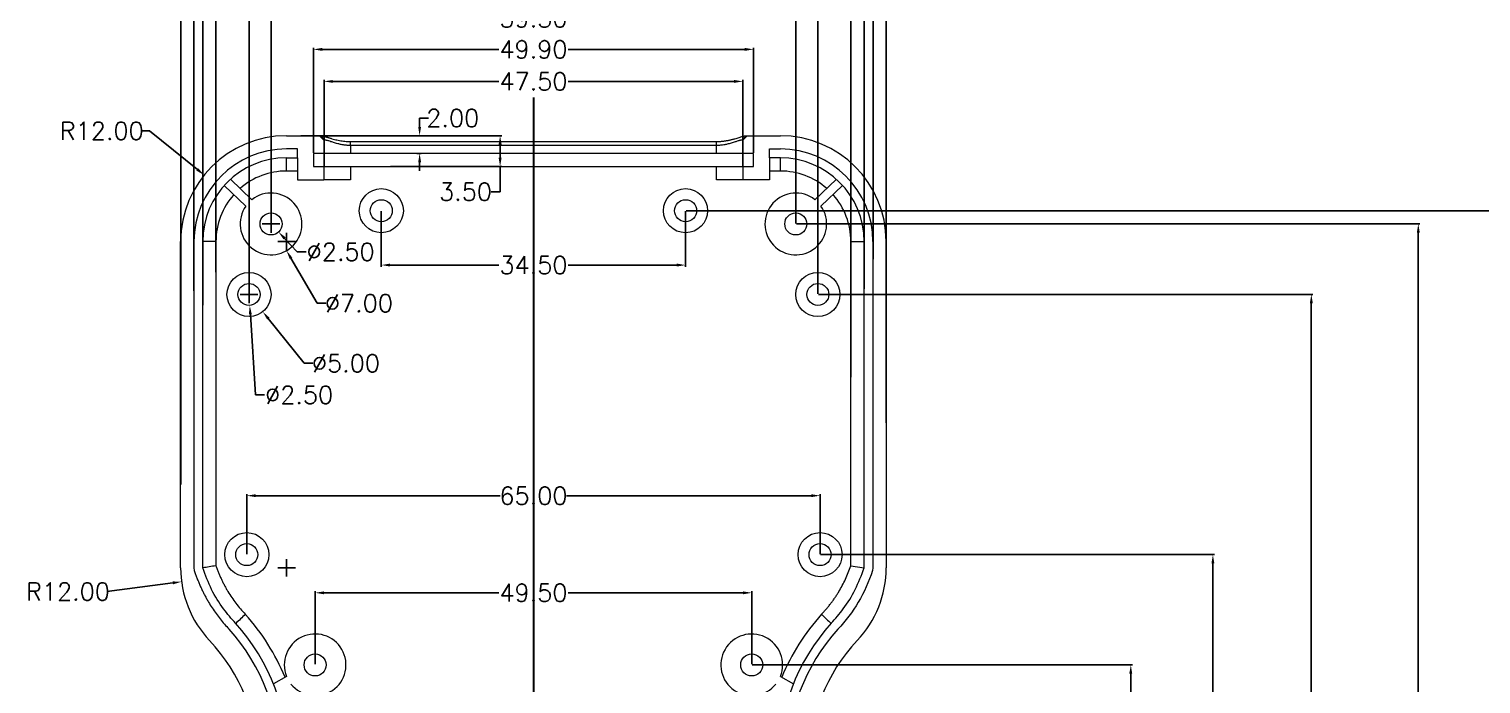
# Model space of a CAD drawing. Header units: inches. Extents: x 1209 to 3085, y 1126 to 1627.
# Drawn here: x 2420.3 to 2584.9, y 1452.4 to 1526.6 of the extents above; entities that cross this region are included whole.
import ezdxf

# ---------------------------------------------------------------- set-up
doc = ezdxf.new("R2010")
doc.units = ezdxf.units.IN
doc.header["$LTSCALE"] = 15
doc.linetypes.add('PHANTOM', pattern=[12.7, 6.35, -1.27, 1.27, -1.27, 1.27, -1.27])
doc.styles.get("Standard").update_dxf_attribs({"font": 'txt', "bigfont": 'gbcbig.shx'})
doc.dimstyles.new('2.5', dxfattribs={"dimtxt": 2, "dimasz": 1, "dimexe": 0.18, "dimexo": 0.0625, "dimgap": 0.09, "dimtad": 0, "dimtih": 1, "dimtoh": 1, "dimzin": 0, "dimdsep": 46, "dimtxsty": 'Standard', "dimcen": 1, "dimadec": 0, "dimazin": 2, "dimtfac": 1, "dimtofl": 0, "dimtmove": 0, "dimatfit": 3, "dimfxl": 1, "dimtolj": 1, "dimtzin": 0, "dimarcsym": 0})

# ---------------------------------------------------------------- blocks, each defined once
blk = doc.blocks.new('*D105')
at = {"color": 0, "lineweight": -2, "transparency": 16777216}
for p, q in [((2452.55, 1512.59), (2452.55, 1524.5)), ((2502.45, 1512.59), (2502.45, 1524.5)), ((2453.55, 1524.32), (2473.57, 1524.32)), ((2501.45, 1524.32), (2481.42, 1524.32))]:
    blk.add_line(p, q, dxfattribs=at)
at = {"color": 0, "transparency": 16777216}
for points in [[(2453.55, 1524.49), (2453.55, 1524.15), (2452.55, 1524.32)], [(2501.45, 1524.49), (2501.45, 1524.15), (2502.45, 1524.32)]]:
    blk.add_solid(points, dxfattribs=at)
at = {"layer": 'Defpoints', "color": 0, "transparency": 16777216}
for p in [(2502.45, 1524.32), (2452.55, 1512.53), (2502.45, 1512.53)]:
    blk.add_point(p, dxfattribs=at)
at = {"color": 0, "transparency": 16777216, "insert": (2477.5, 1524.32), "char_height": 2, "attachment_point": 5}
blk.add_mtext('\\A1;49.90', dxfattribs=at)
blk = doc.blocks.new('*D106')
at = {"color": 0, "lineweight": -2, "transparency": 16777216}
for p, q in [((2453.75, 1511.09), (2453.75, 1520.87)), ((2454.75, 1520.69), (2473.57, 1520.69)), ((2500.25, 1520.69), (2481.42, 1520.69)), ((2501.25, 1511.09), (2501.25, 1520.87))]:
    blk.add_line(p, q, dxfattribs=at)
at = {"color": 0, "transparency": 16777216}
for points in [[(2454.75, 1520.85), (2454.75, 1520.52), (2453.75, 1520.69)], [(2500.25, 1520.85), (2500.25, 1520.52), (2501.25, 1520.69)]]:
    blk.add_solid(points, dxfattribs=at)
at = {"layer": 'Defpoints', "color": 0, "transparency": 16777216}
for p in [(2453.75, 1520.69), (2453.75, 1511.03), (2501.25, 1511.03)]:
    blk.add_point(p, dxfattribs=at)
at = {"color": 0, "transparency": 16777216, "insert": (2477.5, 1520.69), "char_height": 2, "attachment_point": 5}
blk.add_mtext('\\A1;47.50', dxfattribs=at)
blk = doc.blocks.new('*D107')
at = {"color": 0, "lineweight": -2, "transparency": 16777216}
for p, q in [((2460.25, 1505.96), (2460.25, 1499.68)), ((2494.75, 1505.96), (2494.75, 1499.68)), ((2461.25, 1499.86), (2473.57, 1499.86)), ((2493.75, 1499.86), (2481.42, 1499.86))]:
    blk.add_line(p, q, dxfattribs=at)
at = {"color": 0, "transparency": 16777216}
for points in [[(2461.25, 1500.03), (2461.25, 1499.7), (2460.25, 1499.86)], [(2493.75, 1500.03), (2493.75, 1499.7), (2494.75, 1499.86)]]:
    blk.add_solid(points, dxfattribs=at)
at = {"layer": 'Defpoints', "color": 0, "transparency": 16777216}
for p in [(2460.25, 1506.03), (2494.75, 1506.03), (2494.75, 1499.86)]:
    blk.add_point(p, dxfattribs=at)
at = {"color": 0, "transparency": 16777216, "insert": (2477.5, 1499.86), "char_height": 2, "attachment_point": 5}
blk.add_mtext('\\A1;34.50', dxfattribs=at)
blk = doc.blocks.new('*D108')
at = {"color": 0, "lineweight": -2, "transparency": 16777216}
for p, q in [((2447.75, 1504.59), (2447.75, 1528.01)), ((2448.75, 1527.83), (2473.57, 1527.83)), ((2506.25, 1527.83), (2481.42, 1527.83)), ((2507.25, 1504.59), (2507.25, 1528.01))]:
    blk.add_line(p, q, dxfattribs=at)
at = {"color": 0, "transparency": 16777216}
for points in [[(2448.75, 1528), (2448.75, 1527.67), (2447.75, 1527.83)], [(2506.25, 1528), (2506.25, 1527.67), (2507.25, 1527.83)]]:
    blk.add_solid(points, dxfattribs=at)
at = {"layer": 'Defpoints', "color": 0, "transparency": 16777216}
for p in [(2507.25, 1527.83), (2447.75, 1504.53), (2507.25, 1504.53)]:
    blk.add_point(p, dxfattribs=at)
at = {"color": 0, "transparency": 16777216, "insert": (2477.5, 1527.83), "char_height": 2, "attachment_point": 5}
blk.add_mtext('\\A1;59.50', dxfattribs=at)
blk = doc.blocks.new('*D109')
at = {"color": 0, "lineweight": -2, "transparency": 16777216}
for p, q in [((2445.25, 1496.59), (2445.25, 1531.62)), ((2446.25, 1531.44), (2473.57, 1531.44)), ((2508.75, 1531.44), (2481.42, 1531.44)), ((2509.75, 1496.59), (2509.75, 1531.62))]:
    blk.add_line(p, q, dxfattribs=at)
at = {"color": 0, "transparency": 16777216}
for points in [[(2446.25, 1531.61), (2446.25, 1531.27), (2445.25, 1531.44)], [(2508.75, 1531.61), (2508.75, 1531.27), (2509.75, 1531.44)]]:
    blk.add_solid(points, dxfattribs=at)
at = {"layer": 'Defpoints', "color": 0, "transparency": 16777216}
for p in [(2509.75, 1531.44), (2445.25, 1496.53), (2509.75, 1496.53)]:
    blk.add_point(p, dxfattribs=at)
at = {"color": 0, "transparency": 16777216, "insert": (2477.5, 1531.44), "char_height": 2, "attachment_point": 5}
blk.add_mtext('\\A1;64.50', dxfattribs=at)
blk = doc.blocks.new('*D110')
at = {"color": 0, "lineweight": -2, "transparency": 16777216}
for p, q in [((2441.5, 1499.04), (2441.5, 1535.6)), ((2442.5, 1535.42), (2473.74, 1535.42)), ((2512.5, 1535.42), (2481.25, 1535.42)), ((2513.5, 1487.16), (2513.5, 1535.6))]:
    blk.add_line(p, q, dxfattribs=at)
at = {"color": 0, "transparency": 16777216}
for points in [[(2442.5, 1535.59), (2442.5, 1535.25), (2441.5, 1535.42)], [(2512.5, 1535.59), (2512.5, 1535.25), (2513.5, 1535.42)]]:
    blk.add_solid(points, dxfattribs=at)
at = {"layer": 'Defpoints', "color": 0, "transparency": 16777216}
for p in [(2513.5, 1535.42), (2441.5, 1498.98), (2513.5, 1487.1)]:
    blk.add_point(p, dxfattribs=at)
at = {"color": 0, "transparency": 16777216, "insert": (2477.5, 1535.42), "char_height": 2, "attachment_point": 5}
blk.add_mtext('\\A1;72.00', dxfattribs=at)
blk = doc.blocks.new('*D111')
at = {"color": 0, "lineweight": -2, "transparency": 16777216}
for p, q in [((2440, 1495.33), (2440, 1539.63)), ((2441, 1539.45), (2473.74, 1539.45)), ((2514, 1539.45), (2481.25, 1539.45)), ((2515, 1497.17), (2515, 1539.63))]:
    blk.add_line(p, q, dxfattribs=at)
at = {"color": 0, "transparency": 16777216}
for points in [[(2441, 1539.62), (2441, 1539.29), (2440, 1539.45)], [(2514, 1539.62), (2514, 1539.29), (2515, 1539.45)]]:
    blk.add_solid(points, dxfattribs=at)
at = {"layer": 'Defpoints', "color": 0, "transparency": 16777216}
for p in [(2515, 1539.45), (2515, 1497.11), (2440, 1495.27)]:
    blk.add_point(p, dxfattribs=at)
at = {"color": 0, "transparency": 16777216, "insert": (2477.5, 1539.45), "char_height": 2, "attachment_point": 5}
blk.add_mtext('\\A1;75.00', dxfattribs=at)
blk = doc.blocks.new('*D112')
at = {"color": 0, "lineweight": -2, "transparency": 16777216}
for p, q in [((2439, 1496.95), (2439, 1544.77)), ((2440, 1544.59), (2473.74, 1544.59)), ((2515, 1544.59), (2481.25, 1544.59)), ((2516, 1500.52), (2516, 1544.77))]:
    blk.add_line(p, q, dxfattribs=at)
at = {"color": 0, "transparency": 16777216}
for points in [[(2440, 1544.76), (2440, 1544.42), (2439, 1544.59)], [(2515, 1544.76), (2515, 1544.42), (2516, 1544.59)]]:
    blk.add_solid(points, dxfattribs=at)
at = {"layer": 'Defpoints', "color": 0, "transparency": 16777216}
for p in [(2439, 1544.59), (2516, 1500.45), (2439, 1496.89)]:
    blk.add_point(p, dxfattribs=at)
at = {"color": 0, "transparency": 16777216, "insert": (2477.5, 1544.59), "char_height": 2, "attachment_point": 5}
blk.add_mtext('\\A1;77.00', dxfattribs=at)
blk = doc.blocks.new('*D113')
at = {"color": 0, "lineweight": -2, "transparency": 16777216}
for p, q in [((2437.5, 1474.99), (2437.5, 1553.44)), ((2438.5, 1553.26), (2473.91, 1553.26)), ((2516.5, 1553.26), (2481.09, 1553.26)), ((2517.5, 1481.99), (2517.5, 1553.44))]:
    blk.add_line(p, q, dxfattribs=at)
at = {"color": 0, "transparency": 16777216}
for points in [[(2438.5, 1553.43), (2438.5, 1553.1), (2437.5, 1553.26)], [(2516.5, 1553.43), (2516.5, 1553.1), (2517.5, 1553.26)]]:
    blk.add_solid(points, dxfattribs=at)
at = {"layer": 'Defpoints', "color": 0, "transparency": 16777216}
for p in [(2517.5, 1553.26), (2517.5, 1481.93), (2437.5, 1474.93)]:
    blk.add_point(p, dxfattribs=at)
at = {"color": 0, "transparency": 16777216, "insert": (2477.5, 1553.26), "char_height": 2, "attachment_point": 5}
blk.add_mtext('\\A1;80.00', dxfattribs=at)
blk = doc.blocks.new('*D115')
at = {"color": 0, "lineweight": -2, "transparency": 16777216}
for p, q in [((2452.75, 1454.59), (2452.75, 1462.88)), ((2453.75, 1462.7), (2473.57, 1462.7)), ((2501.25, 1462.7), (2481.42, 1462.7)), ((2502.25, 1454.59), (2502.25, 1462.88))]:
    blk.add_line(p, q, dxfattribs=at)
at = {"color": 0, "transparency": 16777216}
for points in [[(2453.75, 1462.86), (2453.75, 1462.53), (2452.75, 1462.7)], [(2501.25, 1462.86), (2501.25, 1462.53), (2502.25, 1462.7)]]:
    blk.add_solid(points, dxfattribs=at)
at = {"layer": 'Defpoints', "color": 0, "transparency": 16777216}
for p in [(2502.25, 1462.7), (2452.75, 1454.53), (2502.25, 1454.53)]:
    blk.add_point(p, dxfattribs=at)
at = {"color": 0, "transparency": 16777216, "insert": (2477.5, 1462.7), "char_height": 2, "attachment_point": 5}
blk.add_mtext('\\A1;49.50', dxfattribs=at)
blk = doc.blocks.new('*D120')
at = {"color": 0, "lineweight": -2, "transparency": 16777216}
for p, q in [((2445, 1467.09), (2445, 1473.89)), ((2446, 1473.71), (2473.74, 1473.71)), ((2509, 1473.71), (2481.25, 1473.71)), ((2510, 1467.09), (2510, 1473.89))]:
    blk.add_line(p, q, dxfattribs=at)
at = {"color": 0, "transparency": 16777216}
for points in [[(2446, 1473.88), (2446, 1473.55), (2445, 1473.71)], [(2509, 1473.88), (2509, 1473.55), (2510, 1473.71)]]:
    blk.add_solid(points, dxfattribs=at)
at = {"layer": 'Defpoints', "color": 0, "transparency": 16777216}
for p in [(2510, 1473.71), (2445, 1467.03), (2510, 1467.03)]:
    blk.add_point(p, dxfattribs=at)
at = {"color": 0, "transparency": 16777216, "insert": (2477.5, 1473.71), "char_height": 2, "attachment_point": 5}
blk.add_mtext('\\A1;65.00', dxfattribs=at)
blk = doc.blocks.new('*D125')
at = {"color": 0, "lineweight": -2, "transparency": 16777216}
for p, q in [((2502.31, 1454.53), (2545.41, 1454.53)), ((2545.23, 1453.53), (2545.23, 1403.62)), ((2545.23, 1351.53), (2545.23, 1401.44)), ((2502.6, 1350.53), (2545.41, 1350.53))]:
    blk.add_line(p, q, dxfattribs=at)
at = {"color": 0, "transparency": 16777216}
for points in [[(2545.06, 1453.53), (2545.39, 1453.53), (2545.23, 1454.53)], [(2545.06, 1351.53), (2545.39, 1351.53), (2545.23, 1350.53)]]:
    blk.add_solid(points, dxfattribs=at)
at = {"layer": 'Defpoints', "color": 0, "transparency": 16777216}
for p in [(2502.25, 1454.53), (2502.54, 1350.53), (2545.23, 1350.53)]:
    blk.add_point(p, dxfattribs=at)
at = {"color": 0, "transparency": 16777216, "insert": (2545.23, 1402.53), "char_height": 2, "attachment_point": 5}
blk.add_mtext('\\A1;104.00', dxfattribs=at)
blk = doc.blocks.new('*D126')
at = {"color": 0, "lineweight": -2, "transparency": 16777216}
for p, q in [((2510.06, 1467.03), (2554.72, 1467.03)), ((2554.54, 1466.03), (2554.54, 1409.87)), ((2554.54, 1351.53), (2554.54, 1407.69)), ((2502.25, 1350.53), (2554.72, 1350.53))]:
    blk.add_line(p, q, dxfattribs=at)
at = {"color": 0, "transparency": 16777216}
for points in [[(2554.37, 1466.03), (2554.7, 1466.03), (2554.54, 1467.03)], [(2554.37, 1351.53), (2554.7, 1351.53), (2554.54, 1350.53)]]:
    blk.add_solid(points, dxfattribs=at)
at = {"layer": 'Defpoints', "color": 0, "transparency": 16777216}
for p in [(2510, 1467.03), (2554.54, 1467.03), (2502.18, 1350.53)]:
    blk.add_point(p, dxfattribs=at)
at = {"color": 0, "transparency": 16777216, "insert": (2554.54, 1408.78), "char_height": 2, "attachment_point": 5}
blk.add_mtext('\\A1;116.50', dxfattribs=at)
blk = doc.blocks.new('*D127')
at = {"color": 0, "lineweight": -2, "transparency": 16777216}
for p, q in [((2509.81, 1496.53), (2565.88, 1496.53)), ((2565.7, 1495.53), (2565.7, 1424.62)), ((2565.7, 1351.53), (2565.7, 1422.44)), ((2502.66, 1350.53), (2565.88, 1350.53))]:
    blk.add_line(p, q, dxfattribs=at)
at = {"color": 0, "transparency": 16777216}
for points in [[(2565.53, 1495.53), (2565.87, 1495.53), (2565.7, 1496.53)], [(2565.53, 1351.53), (2565.87, 1351.53), (2565.7, 1350.53)]]:
    blk.add_solid(points, dxfattribs=at)
at = {"layer": 'Defpoints', "color": 0, "transparency": 16777216}
for p in [(2509.75, 1496.53), (2502.6, 1350.53), (2565.7, 1350.53)]:
    blk.add_point(p, dxfattribs=at)
at = {"color": 0, "transparency": 16777216, "insert": (2565.7, 1423.53), "char_height": 2, "attachment_point": 5}
blk.add_mtext('\\A1;146.00', dxfattribs=at)
blk = doc.blocks.new('*D128')
at = {"color": 0, "lineweight": -2, "transparency": 16777216}
for p, q in [((2507.31, 1504.53), (2578.01, 1504.53)), ((2577.83, 1503.53), (2577.83, 1428.62)), ((2577.83, 1351.53), (2577.83, 1426.44)), ((2502.25, 1350.53), (2578.01, 1350.53))]:
    blk.add_line(p, q, dxfattribs=at)
at = {"color": 0, "transparency": 16777216}
for points in [[(2577.66, 1503.53), (2578, 1503.53), (2577.83, 1504.53)], [(2577.66, 1351.53), (2578, 1351.53), (2577.83, 1350.53)]]:
    blk.add_solid(points, dxfattribs=at)
at = {"layer": 'Defpoints', "color": 0, "transparency": 16777216}
for p in [(2507.25, 1504.53), (2502.18, 1350.53), (2577.83, 1350.53)]:
    blk.add_point(p, dxfattribs=at)
at = {"color": 0, "transparency": 16777216, "insert": (2577.83, 1427.53), "char_height": 2, "attachment_point": 5}
blk.add_mtext('\\A1;154.00', dxfattribs=at)
blk = doc.blocks.new('*D129')
at = {"color": 0, "lineweight": -2, "transparency": 16777216}
for p, q in [((2494.81, 1506.03), (2593.62, 1506.03)), ((2593.44, 1505.03), (2593.44, 1429.37)), ((2593.44, 1351.53), (2593.44, 1427.19)), ((2502.43, 1350.53), (2593.62, 1350.53))]:
    blk.add_line(p, q, dxfattribs=at)
at = {"color": 0, "transparency": 16777216}
for points in [[(2593.27, 1505.03), (2593.61, 1505.03), (2593.44, 1506.03)], [(2593.27, 1351.53), (2593.61, 1351.53), (2593.44, 1350.53)]]:
    blk.add_solid(points, dxfattribs=at)
at = {"layer": 'Defpoints', "color": 0, "transparency": 16777216}
for p in [(2494.75, 1506.03), (2502.37, 1350.53), (2593.44, 1350.53)]:
    blk.add_point(p, dxfattribs=at)
at = {"color": 0, "transparency": 16777216, "insert": (2593.44, 1428.28), "char_height": 2, "attachment_point": 5}
blk.add_mtext('\\A1;155.50', dxfattribs=at)
blk = doc.blocks.new('*D133')
at = {"color": 0, "lineweight": -2, "transparency": 16777216}
for p, q in [((2447.75, 1503.53), (2447.75, 1505.53)), ((2446.75, 1504.53), (2448.75, 1504.53)), ((2452.96, 1495.53), (2450, 1500.63)), ((2453.96, 1495.53), (2452.96, 1495.53))]:
    blk.add_line(p, q, dxfattribs=at)
at = {"color": 0, "transparency": 16777216}
blk.add_solid([(2450.15, 1500.72), (2449.86, 1500.55), (2449.5, 1501.5)], dxfattribs=at)
at = {"layer": 'Defpoints', "color": 0, "transparency": 16777216}
for p in [(2445.99, 1507.55), (2449.5, 1501.5)]:
    blk.add_point(p, dxfattribs=at)
at = {"color": 0, "transparency": 16777216, "insert": (2457.71, 1495.53), "char_height": 2, "attachment_point": 5}
blk.add_mtext('\\A1;∅7.00', dxfattribs=at)
blk = doc.blocks.new('*D134')
at = {"color": 0, "lineweight": -2, "transparency": 16777216}
for p, q in [((2447.75, 1503.53), (2447.75, 1505.53)), ((2446.75, 1504.53), (2448.75, 1504.53)), ((2450.72, 1501.36), (2449.28, 1502.88)), ((2451.72, 1501.36), (2450.72, 1501.36))]:
    blk.add_line(p, q, dxfattribs=at)
at = {"color": 0, "transparency": 16777216}
blk.add_solid([(2449.41, 1503), (2449.16, 1502.77), (2448.6, 1503.61)], dxfattribs=at)
at = {"layer": 'Defpoints', "color": 0, "transparency": 16777216}
for p in [(2446.89, 1505.44), (2448.6, 1503.61)]:
    blk.add_point(p, dxfattribs=at)
at = {"color": 0, "transparency": 16777216, "insert": (2455.64, 1501.36), "char_height": 2, "attachment_point": 5}
blk.add_mtext('\\A1;∅2.50', dxfattribs=at)
blk = doc.blocks.new('*D135')
at = {"color": 0, "lineweight": -2, "transparency": 16777216}
for p, q in [((2444.25, 1496.53), (2446.25, 1496.53)), ((2445.25, 1495.53), (2445.25, 1497.53)), ((2451.49, 1488.72), (2447.43, 1493.79)), ((2452.49, 1488.72), (2451.49, 1488.72))]:
    blk.add_line(p, q, dxfattribs=at)
at = {"color": 0, "transparency": 16777216}
blk.add_solid([(2447.56, 1493.9), (2447.3, 1493.69), (2446.81, 1494.57)], dxfattribs=at)
at = {"layer": 'Defpoints', "color": 0, "transparency": 16777216}
for p in [(2443.68, 1498.48), (2446.81, 1494.57)]:
    blk.add_point(p, dxfattribs=at)
at = {"color": 0, "transparency": 16777216, "insert": (2456.24, 1488.72), "char_height": 2, "attachment_point": 5}
blk.add_mtext('\\A1;∅5.00', dxfattribs=at)
blk = doc.blocks.new('*D136')
at = {"color": 0, "lineweight": -2, "transparency": 16777216}
for p, q in [((2444.25, 1496.53), (2446.25, 1496.53)), ((2445.25, 1495.53), (2445.25, 1497.53)), ((2446, 1485.14), (2445.4, 1494.28)), ((2447, 1485.14), (2446, 1485.14))]:
    blk.add_line(p, q, dxfattribs=at)
at = {"color": 0, "transparency": 16777216}
blk.add_solid([(2445.56, 1494.29), (2445.23, 1494.27), (2445.33, 1495.28)], dxfattribs=at)
at = {"layer": 'Defpoints', "color": 0, "transparency": 16777216}
for p in [(2445.16, 1497.77), (2445.33, 1495.28)]:
    blk.add_point(p, dxfattribs=at)
at = {"color": 0, "transparency": 16777216, "insert": (2450.93, 1485.14), "char_height": 2, "attachment_point": 5}
blk.add_mtext('\\A1;∅2.50', dxfattribs=at)
blk = doc.blocks.new('*D137')
at = {"color": 0, "lineweight": -2, "transparency": 16777216}
for p, q in [((2432.98, 1515.08), (2433.98, 1515.08)), ((2433.98, 1515.08), (2439.39, 1510.7)), ((2449.5, 1501.53), (2449.5, 1503.53)), ((2448.5, 1502.53), (2450.5, 1502.53))]:
    blk.add_line(p, q, dxfattribs=at)
at = {"color": 0, "transparency": 16777216}
blk.add_solid([(2439.49, 1510.83), (2439.28, 1510.57), (2440.17, 1510.07)], dxfattribs=at)
at = {"layer": 'Defpoints', "color": 0, "transparency": 16777216}
for p in [(2440.17, 1510.07), (2449.5, 1502.53)]:
    blk.add_point(p, dxfattribs=at)
at = {"color": 0, "transparency": 16777216, "insert": (2428.55, 1515.08), "char_height": 2, "attachment_point": 5}
blk.add_mtext('\\A1;R12.00', dxfattribs=at)
blk = doc.blocks.new('*D138')
at = {"color": 0, "lineweight": -2, "transparency": 16777216}
for p, q in [((2448.5, 1465.53), (2450.5, 1465.53)), ((2449.5, 1464.53), (2449.5, 1466.53)), ((2429.14, 1462.83), (2436.61, 1463.82))]:
    blk.add_line(p, q, dxfattribs=at)
at = {"color": 0, "transparency": 16777216}
blk.add_solid([(2436.59, 1463.99), (2436.63, 1463.66), (2437.6, 1463.95)], dxfattribs=at)
at = {"layer": 'Defpoints', "color": 0, "transparency": 16777216}
for p in [(2449.5, 1465.53), (2437.6, 1463.95)]:
    blk.add_point(p, dxfattribs=at)
at = {"color": 0, "transparency": 16777216, "insert": (2424.72, 1462.83), "char_height": 2, "attachment_point": 5}
blk.add_mtext('\\A1;R12.00', dxfattribs=at)
blk = doc.blocks.new('*D155')
at = {"color": 0, "lineweight": -2, "transparency": 16777216}
for p, q in [((2464.59, 1515.53), (2464.59, 1516.53)), ((2464.59, 1516.53), (2465.59, 1516.53)), ((2451.43, 1514.53), (2464.77, 1514.53)), ((2464.26, 1512.53), (2464.77, 1512.53)), ((2464.59, 1511.53), (2464.59, 1510.53))]:
    blk.add_line(p, q, dxfattribs=at)
at = {"color": 0, "transparency": 16777216}
for points in [[(2464.43, 1515.53), (2464.76, 1515.53), (2464.59, 1514.53)], [(2464.43, 1511.53), (2464.76, 1511.53), (2464.59, 1512.53)]]:
    blk.add_solid(points, dxfattribs=at)
at = {"layer": 'Defpoints', "color": 0, "transparency": 16777216}
for p in [(2451.37, 1514.53), (2464.59, 1514.53), (2464.2, 1512.53)]:
    blk.add_point(p, dxfattribs=at)
at = {"color": 0, "transparency": 16777216, "insert": (2468.35, 1516.53), "char_height": 2, "attachment_point": 5}
blk.add_mtext('\\A1;2.00', dxfattribs=at)
blk = doc.blocks.new('*D156')
at = {"color": 0, "lineweight": -2, "transparency": 16777216}
for p, q in [((2451.13, 1514.53), (2473.9, 1514.53)), ((2473.72, 1513.53), (2473.72, 1512.03)), ((2461.3, 1511.03), (2473.9, 1511.03)), ((2473.72, 1511.03), (2473.72, 1508.18)), ((2473.72, 1508.18), (2472.72, 1508.18))]:
    blk.add_line(p, q, dxfattribs=at)
at = {"color": 0, "transparency": 16777216}
for points in [[(2473.55, 1513.53), (2473.89, 1513.53), (2473.72, 1514.53)], [(2473.55, 1512.03), (2473.89, 1512.03), (2473.72, 1511.03)]]:
    blk.add_solid(points, dxfattribs=at)
at = {"layer": 'Defpoints', "color": 0, "transparency": 16777216}
for p in [(2451.07, 1514.53), (2473.72, 1514.53), (2461.24, 1511.03)]:
    blk.add_point(p, dxfattribs=at)
at = {"color": 0, "transparency": 16777216, "insert": (2469.8, 1508.18), "char_height": 2, "attachment_point": 5}
blk.add_mtext('\\A1;3.50', dxfattribs=at)

msp = doc.modelspace()

# ---------------------------------------------------------------- linework, layer by layer
at = {"color": 1, "linetype": 'PHANTOM', "lineweight": 30}
msp.add_line((2477.496, 1518.871), (2477.496, 1346.182), dxfattribs=at)
at = {"color": 7, "linetype": 'Continuous', "lineweight": 15}
for p, q in [((2449.496, 1514.526), (2453.246, 1514.526)), ((2450.746, 1513.026), (2449.496, 1513.026)), ((2450.746, 1512.026), (2450.746, 1513.026)), ((2453.746, 1514.026), (2453.246, 1514.526)), ((2453.871, 1514.026), (2453.392, 1514.526)), ((2453.746, 1514.026), (2453.746, 1512.526)), ((2453.871, 1514.026), (2453.746, 1514.026)), ((2456.746, 1513.425), (2456.746, 1513.871)), ((2456.746, 1513.871), (2498.246, 1513.871)), ((2456.746, 1513.425), (2456.746, 1512.526)), ((2498.246, 1513.425), (2456.746, 1513.425)), ((2498.246, 1513.425), (2498.246, 1513.871)), ((2498.246, 1512.526), (2498.246, 1513.425)), ((2501.121, 1514.026), (2501.6, 1514.526)), ((2501.246, 1514.026), (2501.121, 1514.026)), ((2501.746, 1514.526), (2501.246, 1514.026)), ((2501.246, 1514.026), (2501.246, 1512.526)), ((2501.6, 1514.526), (2501.746, 1514.526)), ((2501.746, 1514.526), (2505.496, 1514.526)), ((2504.246, 1512.026), (2504.246, 1513.026)), ((2504.246, 1513.026), (2505.496, 1513.026)), ((2449.496, 1512.026), (2450.746, 1512.026)), ((2449.496, 1510.526), (2449.496, 1512.026)), ((2450.746, 1512.026), (2450.746, 1509.526)), ((2453.746, 1512.526), (2452.546, 1512.526)), ((2452.546, 1512.526), (2452.546, 1511.026)), ((2456.746, 1512.526), (2453.746, 1512.526)), ((2498.246, 1512.526), (2456.746, 1512.526)), ((2501.246, 1512.526), (2498.246, 1512.526)), ((2502.446, 1512.526), (2501.246, 1512.526)), ((2502.446, 1511.026), (2502.446, 1512.526)), ((2505.496, 1512.026), (2504.246, 1512.026)), ((2504.246, 1512.026), (2504.246, 1509.526)), ((2505.496, 1510.526), (2505.496, 1512.026)), ((2450.746, 1510.526), (2449.496, 1510.526)), ((2452.546, 1511.026), (2453.746, 1511.026)), ((2453.746, 1511.026), (2453.746, 1509.526)), ((2453.746, 1511.026), (2456.746, 1511.026)), ((2456.746, 1511.026), (2456.746, 1509.526)), ((2456.746, 1511.026), (2498.246, 1511.026)), ((2498.246, 1509.526), (2498.246, 1511.026)), ((2498.246, 1511.026), (2501.246, 1511.026)), ((2501.246, 1511.026), (2501.246, 1509.526)), ((2501.246, 1511.026), (2502.446, 1511.026)), ((2505.496, 1510.526), (2504.246, 1510.526)), ((2444.889, 1506.549), (2442.434, 1508.881)), ((2445.578, 1507.274), (2443.141, 1509.588)), ((2450.746, 1509.526), (2453.746, 1509.526)), ((2456.746, 1509.526), (2453.746, 1509.526)), ((2501.246, 1509.526), (2498.246, 1509.526)), ((2504.246, 1509.526), (2501.246, 1509.526)), ((2509.413, 1507.274), (2511.85, 1509.588)), ((2510.102, 1506.549), (2512.557, 1508.881)), ((2437.496, 1465.526), (2437.496, 1502.526)), ((2438.996, 1502.526), (2438.996, 1465.526)), ((2439.996, 1465.526), (2439.996, 1502.526)), ((2441.496, 1502.526), (2439.996, 1502.526)), ((2441.496, 1502.526), (2441.496, 1465.772)), ((2513.496, 1465.772), (2513.496, 1502.526)), ((2513.496, 1502.526), (2514.996, 1502.526)), ((2514.996, 1465.526), (2514.996, 1502.526)), ((2515.996, 1502.526), (2515.996, 1465.526)), ((2517.496, 1502.526), (2517.496, 1465.526)), ((2438.996, 1465.526), (2439.046, 1465.213)), ((2513.496, 1465.773), (2514.996, 1465.524)), ((2515.996, 1465.526), (2515.945, 1465.213)), ((2442.98, 1458.578), (2442.985, 1458.573)), ((2512.011, 1458.578), (2512.006, 1458.573)), ((2449.498, 1453.221), (2448.024, 1452.367)), ((2505.493, 1453.221), (2506.967, 1452.367))]:
    msp.add_line(p, q, dxfattribs=at)
for centre, radius in [((2460.246, 1506.026), 2.5), ((2494.746, 1506.026), 2.5), ((2460.246, 1506.026), 1.25), ((2494.746, 1506.026), 1.25), ((2447.746, 1504.526), 1.25), ((2507.246, 1504.526), 1.25), ((2445.246, 1496.526), 2.5), ((2509.746, 1496.526), 2.5), ((2445.246, 1496.526), 1.25), ((2509.746, 1496.526), 1.25), ((2444.996, 1467.027), 2.5), ((2509.996, 1467.027), 2.5), ((2444.996, 1467.027), 1.25), ((2509.996, 1467.027), 1.25), ((2452.746, 1454.526), 1.25), ((2502.246, 1454.526), 1.25)]:
    msp.add_circle(centre, radius, dxfattribs=at)
for centre, radius, start, end in [((2449.496, 1502.526), 12, 90, 180), ((2449.496, 1502.526), 10.5, 90, 180), ((2505.496, 1502.526), 12, 0, 90), ((2505.496, 1502.526), 10.5, 0, 90), ((2449.496, 1502.526), 9.5, 90, 180), ((2505.496, 1502.526), 9.5, 0, 90), ((2449.496, 1502.526), 8, 90, 131.13422), ((2505.496, 1502.526), 8, 48.86578, 90), ((2447.746, 1504.526), 3.5, 144.69186, 128.26544), ((2507.246, 1504.526), 3.5, 51.73456, 35.30814), ((2449.496, 1502.526), 8, 138.30424, 180), ((2505.496, 1502.526), 8, 0, 41.69576), ((2449.496, 1465.526), 12, 180, 223.40101), ((2505.496, 1465.526), 12, 316.59899, 0), ((2426.246, 1443.539), 23.5, 359.73622, 41.92808), ((2426.246, 1443.539), 25, 22.55042, 41.98283), ((2528.746, 1443.539), 23.5, 138.07192, 180.26378), ((2528.746, 1443.539), 25, 138.01713, 157.44958), ((2426.246, 1443.539), 20, 0, 43.40101), ((2426.246, 1443.539), 22.5, 359.73622, 41.92808), ((2452.746, 1454.526), 3.5, 218.31588, 201.88946), ((2502.246, 1454.526), 3.5, 338.11054, 321.68412), ((2528.746, 1443.539), 22.5, 138.07192, 180.26378), ((2528.746, 1443.539), 20, 136.59899, 180)]:
    msp.add_arc(centre, radius, start, end, dxfattribs=at)
for points, knots in [([(2453.391, 1514.526), (2453.408, 1514.526), (2453.442, 1514.525), (2453.502, 1514.516), (2453.57, 1514.504), (2453.645, 1514.486), (2453.727, 1514.465), (2453.817, 1514.44), (2453.914, 1514.412), (2454.019, 1514.381), (2454.131, 1514.348), (2454.251, 1514.312), (2454.378, 1514.274), (2454.512, 1514.235), (2454.695, 1514.182), (2454.929, 1514.118), (2455.217, 1514.046), (2455.511, 1513.984), (2455.811, 1513.933), (2456.117, 1513.896), (2456.43, 1513.873), (2456.64, 1513.872), (2456.746, 1513.871)], [0, 0, 0, 0, 0.0400673, 0.0797025, 0.1189875, 0.1580067, 0.196846, 0.2355925, 0.2743341, 0.3131586, 0.3521532, 0.3914041, 0.4309957, 0.4710104, 0.5115278, 0.5876969, 0.6605522, 0.7307381, 0.798975, 0.8660459, 0.9327753, 1, 1, 1, 1]), ([(2456.746, 1513.425), (2456.696, 1513.425), (2456.596, 1513.425), (2456.443, 1513.432), (2456.285, 1513.444), (2456.124, 1513.462), (2455.959, 1513.485), (2455.721, 1513.525), (2455.372, 1513.603), (2454.941, 1513.722), (2454.567, 1513.841), (2454.312, 1513.926), (2454.149, 1513.975), (2454.034, 1514.005), (2453.94, 1514.023), (2453.893, 1514.025), (2453.871, 1514.026)], [0, 0, 0, 0, 0.03799118, 0.07736765, 0.1181751, 0.16045457, 0.20424295, 0.24957346, 0.35432677, 0.50001585, 0.64713434, 0.75050292, 0.81803052, 0.88204198, 0.94265302, 1, 1, 1, 1]), ([(2498.246, 1513.871), (2498.303, 1513.871), (2498.416, 1513.871), (2498.586, 1513.877), (2498.754, 1513.888), (2498.92, 1513.902), (2499.084, 1513.922), (2499.247, 1513.945), (2499.408, 1513.972), (2499.567, 1514.003), (2499.725, 1514.036), (2499.881, 1514.073), (2500.035, 1514.112), (2500.188, 1514.153), (2500.378, 1514.205), (2500.596, 1514.268), (2500.828, 1514.338), (2501.035, 1514.4), (2501.217, 1514.453), (2501.372, 1514.493), (2501.503, 1514.521), (2501.567, 1514.524), (2501.6, 1514.526)], [0, 0, 0, 0, 0.036313, 0.0723721, 0.1083068, 0.1442483, 0.1803273, 0.2166733, 0.253413, 0.2906688, 0.3285583, 0.3671933, 0.4066793, 0.4471151, 0.4885925, 0.5633924, 0.6367043, 0.7090588, 0.7810076, 0.8531118, 0.9259288, 1, 1, 1, 1]), ([(2501.121, 1514.026), (2501.106, 1514.026), (2501.076, 1514.025), (2501.021, 1514.017), (2500.957, 1514.004), (2500.882, 1513.986), (2500.797, 1513.962), (2500.661, 1513.92), (2500.425, 1513.841), (2500.05, 1513.722), (2499.619, 1513.603), (2499.244, 1513.519), (2498.952, 1513.472), (2498.709, 1513.443), (2498.474, 1513.426), (2498.32, 1513.426), (2498.246, 1513.425)], [0, 0, 0, 0, 0.0378758, 0.0771852, 0.1179723, 0.1602761, 0.2041319, 0.2495713, 0.3529235, 0.5000692, 0.6457174, 0.750486, 0.8178658, 0.8818269, 0.9424908, 1, 1, 1, 1]), ([(2439.046, 1465.213), (2439.093, 1465.073), (2439.187, 1464.793), (2439.341, 1464.378), (2439.502, 1463.969), (2439.673, 1463.567), (2439.852, 1463.17), (2440.04, 1462.78), (2440.237, 1462.395), (2440.443, 1462.017), (2440.714, 1461.545), (2441.062, 1460.987), (2441.499, 1460.352), (2441.964, 1459.738), (2442.455, 1459.144), (2442.805, 1458.767), (2442.98, 1458.578)], [0, 0, 0, 0, 0.05717655, 0.11399752, 0.17049406, 0.22669788, 0.28264116, 0.33835656, 0.39387712, 0.44923624, 0.50446762, 0.60375479, 0.70274844, 0.80165158, 0.90066781, 1, 1, 1, 1]), ([(2443.729, 1459.242), (2443.26, 1459.773), (2442.219, 1460.951), (2440.927, 1463.061), (2440.309, 1464.698), (2439.996, 1465.526)], [0, 0, 0, 0, 0.2884044, 0.6397049, 1, 1, 1, 1]), ([(2441.495, 1465.772), (2441.542, 1465.64), (2441.636, 1465.377), (2441.787, 1464.99), (2441.946, 1464.611), (2442.113, 1464.239), (2442.287, 1463.876), (2442.47, 1463.52), (2442.66, 1463.173), (2442.925, 1462.718), (2443.283, 1462.16), (2443.755, 1461.509), (2444.268, 1460.871), (2444.641, 1460.466), (2444.829, 1460.261)], [0, 0, 0, 0, 0.0647848, 0.1288386, 0.1921998, 0.254908, 0.317004, 0.37853, 0.4395293, 0.5000462, 0.6219597, 0.7456771, 0.8715722, 1, 1, 1, 1]), ([(2510.162, 1460.261), (2510.258, 1460.363), (2510.447, 1460.566), (2510.72, 1460.879), (2510.982, 1461.194), (2511.234, 1461.514), (2511.475, 1461.837), (2511.705, 1462.165), (2511.924, 1462.496), (2512.202, 1462.944), (2512.528, 1463.521), (2512.885, 1464.242), (2513.212, 1464.993), (2513.4, 1465.511), (2513.495, 1465.772)], [0, 0, 0, 0, 0.0644883, 0.1283207, 0.1915394, 0.2541883, 0.3163122, 0.3779571, 0.4391703, 0.4999999, 0.621655, 0.7453125, 0.8713185, 1, 1, 1, 1]), ([(2511.262, 1459.242), (2511.731, 1459.773), (2512.772, 1460.951), (2514.064, 1463.061), (2514.683, 1464.698), (2514.996, 1465.526)], [0, 0, 0, 0, 0.2884044, 0.6397049, 1, 1, 1, 1])]:
    msp.add_open_spline(points, degree=3, knots=knots, dxfattribs=at)
for points in [[(2441.495, 1465.77), (2440.997, 1465.683), (2440.496, 1465.6), (2439.996, 1465.521)], [(2515.945, 1465.213), (2515.109, 1462.674), (2513.792, 1460.449), (2512.011, 1458.578)], [(2444.829, 1460.262), (2444.468, 1459.915), (2444.107, 1459.569), (2443.745, 1459.224)], [(2510.162, 1460.262), (2510.523, 1459.915), (2510.884, 1459.569), (2511.246, 1459.224)]]:
    msp.add_open_spline(points, degree=3, dxfattribs=at)

# ---------------------------------------------------------------- dimensions: what is measured, and where the dimension line sits
for base, p1, p2, picture, middle in [((2517.496, 1553.263), (2437.496, 1474.929), (2517.496, 1481.932), '*D113', (2477.496, 1553.263)), ((2438.996, 1544.591), (2515.996, 1500.453), (2438.996, 1496.887), '*D112', (2477.496, 1544.591)), ((2514.996, 1539.453), (2439.996, 1495.271), (2514.996, 1497.111), '*D111', (2477.496, 1539.453)), ((2509.746, 1531.439), (2445.246, 1496.526), (2509.746, 1496.526), '*D109', (2477.496, 1531.439)), ((2507.246, 1527.834), (2447.746, 1504.526), (2507.246, 1504.526), '*D108', (2477.496, 1527.834)), ((2494.746, 1499.863), (2460.246, 1506.026), (2494.746, 1506.026), '*D107', (2477.496, 1499.863)), ((2509.996, 1473.713), (2444.996, 1467.027), (2509.996, 1467.027), '*D120', (2477.496, 1473.713)), ((2502.246, 1462.696), (2452.746, 1454.526), (2502.246, 1454.526), '*D115', (2477.496, 1462.696))]:
    dim = msp.add_linear_dim(base=base, p1=p1, p2=p2, dimstyle='2.5')
    dim.commit()
    dim.dimension.update_dxf_attribs({"geometry": picture, "text_midpoint": middle})
for base, p1, p2, picture, middle in [((2513.496, 1535.419), (2441.496, 1498.982), (2513.496, 1487.097), '*D110', (2477.496, 1535.419)), ((2502.446, 1524.321), (2452.546, 1512.526), (2502.446, 1512.526), '*D105', (2477.496, 1524.321)), ((2453.746, 1520.687), (2501.246, 1511.026), (2453.746, 1511.026), '*D106', (2477.496, 1520.687))]:
    dim = msp.add_linear_dim(base=base, p1=p1, p2=p2, dimstyle='2.5')
    dim.commit()
    dim.dimension.update_dxf_attribs({"geometry": picture, "text_midpoint": middle, "dimtype": 160})
for center, mpoint, picture, middle in [((2449.496, 1502.526), (2440.166, 1510.073), '*D137', (2428.555, 1515.078)), ((2449.496, 1465.526), (2437.599, 1463.952), '*D138', (2429.142, 1462.834))]:
    dim = msp.add_radius_dim(center=center, mpoint=mpoint, dimstyle='2.5')
    dim.commit()
    dim.dimension.update_dxf_attribs({"geometry": picture, "text_midpoint": middle, "dimtype": 164})
for base, p1, p2, picture, middle in [((2464.592, 1514.526), (2464.197, 1512.526), (2451.371, 1514.526), '*D155', (2468.349, 1516.526)), ((2593.439, 1350.526), (2494.746, 1506.026), (2502.371, 1350.526), '*D129', (2593.439, 1428.276)), ((2577.829, 1350.526), (2507.246, 1504.526), (2502.184, 1350.526), '*D128', (2577.829, 1427.526)), ((2565.7, 1350.526), (2509.746, 1496.526), (2502.602, 1350.526), '*D127', (2565.7, 1423.526)), ((2554.538, 1467.027), (2502.184, 1350.526), (2509.996, 1467.027), '*D126', (2554.538, 1408.777)), ((2545.228, 1350.526), (2502.246, 1454.526), (2502.539, 1350.526), '*D125', (2545.228, 1402.526))]:
    dim = msp.add_linear_dim(base=base, p1=p1, p2=p2, angle=90, dimstyle='2.5')
    dim.commit()
    dim.dimension.update_dxf_attribs({"geometry": picture, "text_midpoint": middle})
dim = msp.add_linear_dim(base=(2473.719, 1514.526), p1=(2461.235, 1511.026), p2=(2451.065, 1514.526), angle=90, dimstyle='2.5')
dim.commit()
dim.dimension.update_dxf_attribs({"geometry": '*D156', "text_midpoint": (2469.796, 1508.182), "dimtype": 160})
for p1, p2, picture, middle in [((2445.991, 1507.554), (2449.501, 1501.498), '*D133', (2457.714, 1495.533)), ((2446.891, 1505.438), (2448.601, 1503.614), '*D134', (2455.641, 1501.356)), ((2443.685, 1498.479), (2446.806, 1494.573), '*D135', (2456.243, 1488.717)), ((2445.163, 1497.774), (2445.329, 1495.279), '*D136', (2450.927, 1485.14))]:
    dim = msp.add_diameter_dim_2p(p1=p1, p2=p2, dimstyle='2.5')
    dim.commit()
    dim.dimension.update_dxf_attribs({"geometry": picture, "text_midpoint": middle, "dimtype": 163})

doc.saveas('drawing.dxf')
